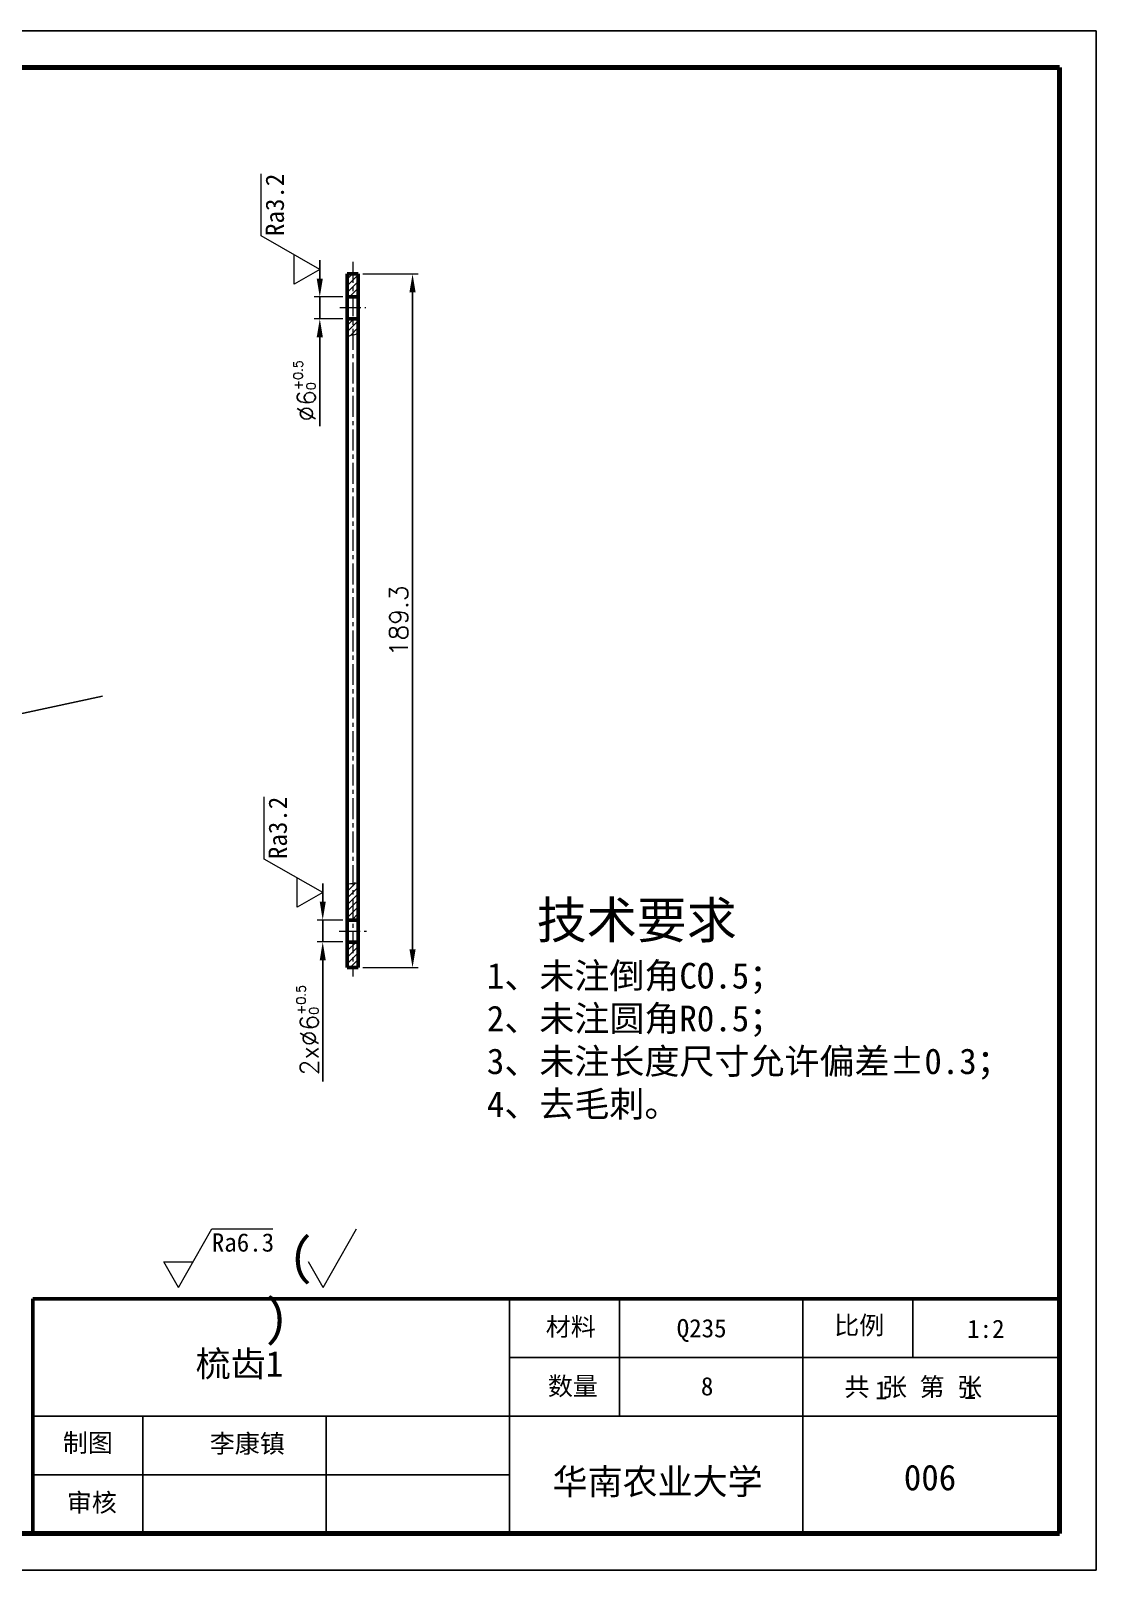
# Model space of a CAD drawing. Header units: millimetres. Extents: x 680 to 977, y 516 to 726.
# Drawn here: x 831.8 to 977, y 516.3 to 726.3 of the extents above; entities that cross this region are included whole.
import ezdxf

# ---------------------------------------------------------------- set-up
doc = ezdxf.new("R2010")
doc.units = ezdxf.units.MM
doc.header["$LTSCALE"] = 0.3
doc.linetypes.add('CENTER', pattern=[50.8, 31.75, -6.35, 6.35, -6.35])
for name, color, linetype, lineweight in [('剖面线', 190, 'Continuous', 18), ('尺寸线', 6, 'Continuous', 18), ('尺寸线 @ 1', 6, 'Continuous', 18), ('文字 @ 1', 6, 'Continuous', 18), ('粗实线', 7, 'Continuous', 50), ('粗实线 @ 1', 7, 'Continuous', 50), ('细实线', 6, 'Continuous', 18), ('细点画线', 1, 'CENTER', 18)]:
    doc.layers.add(name, color=color, linetype=linetype, lineweight=lineweight)
doc.styles.add('我的样式', font='romans.shx', dxfattribs={"height": 2.5, "bigfont": 'chineset.shx'})
doc.dimstyles.new('我的样式', dxfattribs={"dimtxt": 2.5, "dimasz": 2.5, "dimexe": 0.75, "dimexo": 0.625, "dimtad": 1, "dimdec": 1, "dimlfac": 2, "dimdsep": 46, "dimtxsty": '我的样式', "dimcen": 2.5, "dimclrd": 256, "dimclre": 256, "dimclrt": 256, "dimadec": 0, "dimazin": 0, "dimtp": 0.018, "dimtm": 0.018, "dimtfac": 1, "dimtdec": 1, "dimtmove": 0, "dimatfit": 3, "dimfxl": 1, "dimlwd": 25, "dimlwe": 18, "dimarcsym": 0})
pattern_1 = [(45, (-2.5265, 0), (-0.4490128, 0.4490128), [])]

# ---------------------------------------------------------------- blocks, each defined once
blk = doc.blocks.new('*D15')
at = {"layer": 'Defpoints', "color": 0, "transparency": 16777216}
for p in [(876.41, 693.17), (883.81, 693.17), (876.41, 598.54)]:
    blk.add_point(p, dxfattribs=at)
at = {"layer": '尺寸线', "linetype": 'Continuous', "lineweight": 18, "transparency": 16777216}
for p, q in [((877.03, 693.17), (884.56, 693.17)), ((877.03, 598.54), (884.56, 598.54))]:
    blk.add_line(p, q, dxfattribs=at)
at = {"layer": '尺寸线', "linetype": 'Continuous', "lineweight": 25, "transparency": 16777216}
blk.add_line((883.81, 601.04), (883.81, 690.67), dxfattribs=at)
at = {"layer": '尺寸线', "transparency": 16777216}
for points in [[(883.39, 690.67), (884.23, 690.67), (883.81, 693.17)], [(883.39, 601.04), (884.23, 601.04), (883.81, 598.54)]]:
    blk.add_solid(points, dxfattribs=at)
at = {"layer": '尺寸线', "transparency": 16777216, "insert": (881.93, 645.86), "char_height": 2.5, "attachment_point": 5, "rotation": 90, "style": '我的样式'}
blk.add_mtext('189.3', dxfattribs=at)
blk = doc.blocks.new('*D17')
at = {"layer": 'Defpoints', "color": 0, "transparency": 16777216}
for p in [(874.91, 690.04), (871.16, 687.04), (874.91, 687.04)]:
    blk.add_point(p, dxfattribs=at)
at = {"layer": '尺寸线', "linetype": 'Continuous', "lineweight": 25, "transparency": 16777216}
for p, q in [((871.16, 692.54), (871.16, 695.04)), ((871.16, 690.04), (871.16, 687.04)), ((871.16, 684.54), (871.16, 672.4))]:
    blk.add_line(p, q, dxfattribs=at)
at = {"layer": '尺寸线', "linetype": 'Continuous', "lineweight": 18, "transparency": 16777216}
for p, q in [((874.28, 690.04), (870.41, 690.04)), ((874.28, 687.04), (870.41, 687.04))]:
    blk.add_line(p, q, dxfattribs=at)
at = {"layer": '尺寸线', "transparency": 16777216}
for points in [[(870.74, 692.54), (871.58, 692.54), (871.16, 690.04)], [(870.74, 684.54), (871.58, 684.54), (871.16, 687.04)]]:
    blk.add_solid(points, dxfattribs=at)
at = {"layer": '尺寸线', "transparency": 16777216, "insert": (869.08, 677.22), "char_height": 2.5, "attachment_point": 5, "rotation": 90, "style": '我的样式'}
blk.add_mtext('{\\Fromans,chineset|c134;%%C6\\H0.5x;\\S+0.5^ 0;}', dxfattribs=at)
blk = doc.blocks.new('*D18')
at = {"layer": 'Defpoints', "color": 0, "transparency": 16777216}
for p in [(874.91, 605.04), (871.56, 602.04), (874.91, 602.04)]:
    blk.add_point(p, dxfattribs=at)
at = {"layer": '尺寸线', "linetype": 'Continuous', "lineweight": 25, "transparency": 16777216}
for p, q in [((871.56, 607.54), (871.56, 610.04)), ((871.56, 605.04), (871.56, 602.04)), ((871.56, 599.54), (871.56, 582.99))]:
    blk.add_line(p, q, dxfattribs=at)
at = {"layer": '尺寸线', "linetype": 'Continuous', "lineweight": 18, "transparency": 16777216}
for p, q in [((874.28, 605.04), (870.81, 605.04)), ((874.28, 602.04), (870.81, 602.04))]:
    blk.add_line(p, q, dxfattribs=at)
at = {"layer": '尺寸线', "transparency": 16777216}
for points in [[(871.15, 607.54), (871.98, 607.54), (871.56, 605.04)], [(871.15, 599.54), (871.98, 599.54), (871.56, 602.04)]]:
    blk.add_solid(points, dxfattribs=at)
at = {"layer": '尺寸线', "transparency": 16777216, "insert": (869.48, 590.02), "char_height": 2.5, "attachment_point": 5, "rotation": 90, "style": '我的样式'}
blk.add_mtext('{\\Fromans,chineset|c134;2x%%C6\\H0.5x;\\S+0.5^ 0;}', dxfattribs=at)
blk = doc.blocks.new('*D22')
at = {"layer": 'Defpoints', "color": 0, "transparency": 16777216}
for p in [(841.51, 635.57), (787.74, 623.99)]:
    blk.add_point(p, dxfattribs=at)
at = {"layer": '尺寸线', "linetype": 'Continuous', "lineweight": 25, "transparency": 16777216}
for p, q in [((841.51, 635.57), (787.74, 623.99)), ((773.02, 620.82), (785.3, 623.46))]:
    blk.add_line(p, q, dxfattribs=at)
at = {"layer": '尺寸线', "transparency": 16777216}
blk.add_solid([(785.21, 623.87), (785.38, 623.06), (787.74, 623.99)], dxfattribs=at)
at = {"layer": '尺寸线', "transparency": 16777216, "insert": (777.54, 623.71), "char_height": 2.5, "attachment_point": 5, "rotation": 12.1523, "style": '我的样式'}
blk.add_mtext('R110', dxfattribs=at)
blk = doc.blocks.new('Ra3.2')
at = {"layer": '尺寸线'}
for p, q in [((0, 0), (4.56, 8)), ((4.56, 8), (13.06, 8)), ((-2, 3.5), (2, 3.5)), ((0, 0), (-2, 3.5))]:
    blk.add_line(p, q, dxfattribs=at)
at = {"layer": '尺寸线 @ 1', "insert": (4.56, 7.39), "char_height": 2.5, "attachment_point": 1, "style": '我的样式'}
blk.add_mtext_dynamic_manual_height_columns('{\\f@SimSun|b0|i0|c134|p2;Ra3.2}', width=5.0807, gutter_width=12.5, heights=[0], dxfattribs=at)
blk = doc.blocks.new('其余6.3')
at = {"layer": '尺寸线'}
for p, q in [((-33.07, 5.23), (-28.51, 13.23)), ((-28.51, 13.23), (-20.17, 13.23)), ((-13.33, 5.23), (-8.76, 13.23)), ((-35.07, 8.73), (-31.07, 8.73)), ((-33.07, 5.23), (-35.07, 8.73)), ((-13.33, 5.23), (-15.33, 8.73))]:
    blk.add_line(p, q, dxfattribs=at)
at = {"layer": '尺寸线 @ 1', "attachment_point": 1, "style": '我的样式'}
for s, width, insert, char_height in [('{\\fSimSun|b0|i0|c134|p2;Ra6.3}', 5.0807, (-28.51, 12.62), 2.5), ('{\\fSimSun|b0|i0|c134|p2; \\fSTSong|b0|i0|c134|p2;(    )}', 20.1828, (-21.43, 11.96), 5)]:
    blk.add_mtext_dynamic_manual_height_columns(s, width=width, gutter_width=12.5, heights=[0], dxfattribs=dict(at, insert=insert, char_height=char_height))

msp = doc.modelspace()

# ---------------------------------------------------------------- hatches: boundary and pattern name
at = {"layer": '剖面线'}
h = msp.add_hatch(dxfattribs=at)
h.set_pattern_fill('ANSI31', color=256, scale=0.2)
h.set_pattern_definition(pattern_1)
h.paths.add_polyline_path([(875.658, 693.175), (874.908, 693.175), (874.908, 690.039), (875.658, 690.039)])
h.paths.add_polyline_path([(876.408, 693.175), (875.658, 693.175), (875.658, 690.039), (876.408, 690.039)])
edge = h.paths.add_edge_path()
edge.add_line((875.658, 687.039), (874.908, 687.039))
edge.add_line((874.908, 687.039), (874.908, 684.587))
edge.add_spline(control_points=[(874.908, 684.587), (875.074, 684.674), (875.317, 684.809), (875.576, 684.841), (875.658, 684.849)], knot_values=[5.1787887, 5.1787887, 5.1787887, 5.1787887, 5.7042072, 5.9486288, 5.9486288, 5.9486288, 5.9486288], degree=3, periodic=0)
edge.add_line((875.658, 684.849), (875.658, 687.039))
edge = h.paths.add_edge_path()
edge.add_line((876.408, 687.039), (875.658, 687.039))
edge.add_line((875.658, 687.039), (875.658, 684.849))
edge.add_spline(control_points=[(875.658, 684.849), (875.937, 684.879), (876.212, 684.894), (876.408, 685.262)], knot_values=[5.9486288, 5.9486288, 5.9486288, 5.9486288, 6.7820962, 6.7820962, 6.7820962, 6.7820962], degree=3, periodic=0)
edge.add_line((876.408, 685.262), (876.408, 687.039))
h = msp.add_hatch(dxfattribs=at)
h.set_pattern_fill('ANSI31', color=256, scale=0.2)
h.set_pattern_definition(pattern_1)
edge = h.paths.add_edge_path()
edge.add_spline(control_points=[(875.658, 610.065), (875.555, 610.042), (875.303, 609.979), (875.054, 609.986), (874.908, 610.006)], knot_values=[0.8753017, 0.8753017, 0.8753017, 0.8753017, 1.1877714, 1.6341471, 1.6341471, 1.6341471, 1.6341471], degree=3, periodic=0)
edge.add_line((874.908, 610.006), (874.908, 605.039))
edge.add_line((874.908, 605.039), (875.658, 605.039))
edge.add_line((875.658, 605.039), (875.658, 610.065))
edge = h.paths.add_edge_path()
edge.add_spline(control_points=[(876.408, 610.025), (876.377, 610.037), (876.347, 610.048), (876.316, 610.058)], knot_values=[2.3106953, 2.3106953, 2.3106953, 2.3106953, 2.4068503, 2.4068503, 2.4068503, 2.4068503], degree=3, periodic=0)
edge.add_spline(control_points=[(876.316, 610.058), (876.262, 610.075), (876.209, 610.089), (876.154, 610.099)], knot_values=[2.1422157, 2.1422157, 2.1422157, 2.1422157, 2.3106953, 2.3106953, 2.3106953, 2.3106953], degree=3, periodic=0)
edge.add_spline(control_points=[(876.154, 610.099), (876.139, 610.102), (876.123, 610.104), (876.108, 610.106)], knot_values=[2.0938774, 2.0938774, 2.0938774, 2.0938774, 2.1422157, 2.1422157, 2.1422157, 2.1422157], degree=3, periodic=0)
edge.add_spline(control_points=[(876.108, 610.106), (876.085, 610.109), (876.061, 610.112), (876.038, 610.113)], knot_values=[2.0217037, 2.0217037, 2.0217037, 2.0217037, 2.0938774, 2.0938774, 2.0938774, 2.0938774], degree=3, periodic=0)
edge.add_spline(control_points=[(876.038, 610.113), (876.03, 610.113), (876.014, 610.114), (875.998, 610.114), (875.991, 610.114)], knot_values=[1.9731826, 1.9731826, 1.9731826, 1.9731826, 1.9990559, 2.0217037, 2.0217037, 2.0217037, 2.0217037], degree=3, periodic=0)
edge.add_spline(control_points=[(875.991, 610.114), (875.96, 610.113), (875.929, 610.112), (875.898, 610.108)], knot_values=[1.8776886, 1.8776886, 1.8776886, 1.8776886, 1.9731826, 1.9731826, 1.9731826, 1.9731826], degree=3, periodic=0)
edge.add_spline(control_points=[(875.898, 610.108), (875.881, 610.107), (875.865, 610.105), (875.848, 610.102)], knot_values=[1.8273233, 1.8273233, 1.8273233, 1.8273233, 1.8776886, 1.8776886, 1.8776886, 1.8776886], degree=3, periodic=0)
edge.add_spline(control_points=[(875.848, 610.102), (875.817, 610.098), (875.787, 610.092), (875.756, 610.086)], knot_values=[1.7338041, 1.7338041, 1.7338041, 1.7338041, 1.8273233, 1.8273233, 1.8273233, 1.8273233], degree=3, periodic=0)
edge.add_spline(control_points=[(875.756, 610.086), (875.726, 610.08), (875.695, 610.074), (875.664, 610.067)], knot_values=[1.6410756, 1.6410756, 1.6410756, 1.6410756, 1.7338041, 1.7338041, 1.7338041, 1.7338041], degree=3, periodic=0)
edge.add_spline(control_points=[(875.664, 610.067), (875.662, 610.066), (875.66, 610.066), (875.658, 610.065)], knot_values=[1.6341471, 1.6341471, 1.6341471, 1.6341471, 1.6410756, 1.6410756, 1.6410756, 1.6410756], degree=3, periodic=0)
edge.add_line((875.658, 610.065), (875.658, 605.039))
edge.add_line((875.658, 605.039), (876.408, 605.039))
edge.add_line((876.408, 605.039), (876.408, 610.025))
h.paths.add_polyline_path([(875.658, 602.039), (874.908, 602.039), (874.908, 598.539), (875.658, 598.539)])
h.paths.add_polyline_path([(876.408, 602.039), (875.658, 602.039), (875.658, 598.539), (876.408, 598.539)])

# ---------------------------------------------------------------- linework, layer by layer
at = {"color": 3, "lineweight": -3}
for p, q in [((680.04, 726.342), (977.04, 726.342)), ((977.04, 516.342), (977.04, 726.342)), ((897.04, 553.342), (897.04, 521.342)), ((912.04, 553.342), (912.04, 537.342)), ((937.04, 553.342), (937.04, 521.342)), ((952.04, 553.342), (952.04, 545.342)), ((897.04, 545.342), (972.04, 545.342)), ((832.04, 537.342), (972.04, 537.342)), ((847.04, 537.342), (847.04, 521.342)), ((872.04, 537.342), (872.04, 521.342)), ((832.04, 529.342), (897.04, 529.342)), ((680.04, 516.342), (977.04, 516.342))]:
    msp.add_line(p, q, dxfattribs=at)
at = {"lineweight": 70}
for p, q in [((705.04, 721.342), (972.04, 721.342)), ((972.04, 521.342), (972.04, 721.342)), ((705.04, 521.342), (972.04, 521.342))]:
    msp.add_line(p, q, dxfattribs=at)
at = {"lineweight": 50}
for q in [(972.04, 553.342), (832.04, 521.342)]:
    msp.add_line((832.04, 553.342), q, dxfattribs=at)
at = {"layer": '粗实线'}
for p, q in [((876.408, 693.175), (874.908, 693.175)), ((874.908, 693.175), (874.908, 681.985)), ((876.408, 693.175), (876.408, 681.985)), ((874.908, 690.039), (876.408, 690.039)), ((874.908, 687.039), (876.408, 687.039)), ((874.908, 681.985), (874.908, 664.097)), ((876.408, 681.985), (876.408, 664.097)), ((874.908, 664.097), (874.908, 660.955)), ((876.408, 664.097), (876.408, 660.955)), ((874.908, 660.955), (874.908, 657.468)), ((876.408, 660.955), (876.408, 657.468)), ((874.908, 657.468), (874.908, 603.539)), ((876.408, 657.468), (876.408, 603.539)), ((874.908, 605.039), (876.408, 605.039)), ((874.908, 603.539), (874.908, 598.539)), ((876.408, 603.539), (876.408, 598.539)), ((874.908, 602.039), (876.408, 602.039)), ((876.408, 598.539), (874.908, 598.539))]:
    msp.add_line(p, q, dxfattribs=at)
at = {"layer": '细实线'}
for points, knots in [([(874.908, 684.587), (875.074, 684.674), (875.58, 684.956), (876.155, 684.786), (876.408, 685.262)], [5.1787887, 5.1787887, 5.1787887, 5.1787887, 5.7042072, 6.7820962, 6.7820962, 6.7820962, 6.7820962]), ([(874.908, 610.006), (875.054, 609.986), (875.422, 609.975), (875.931, 610.17), (876.277, 610.075), (876.408, 610.025)], [0.8753017, 0.8753017, 0.8753017, 0.8753017, 1.3216774, 1.9958304, 2.4068503, 2.4068503, 2.4068503, 2.4068503])]:
    msp.add_open_spline(points, degree=3, knots=knots, dxfattribs=at)
at = {"layer": '细点画线', "ltscale": 0.3}
for p, q in [((875.658, 694.822), (875.658, 597.331)), ((873.895, 688.573), (877.42, 688.573)), ((873.798, 603.539), (877.517, 603.539))]:
    msp.add_line(p, q, dxfattribs=at)

# ---------------------------------------------------------------- block references
at = {"layer": '尺寸线', "rotation": 90}
for p in [(871.161, 693.789), (871.564, 608.789)]:
    msp.add_blockref('Ra3.2', p, dxfattribs=at)
at = {"layer": '尺寸线'}
msp.add_blockref('其余6.3', (884.946, 549.684), dxfattribs=at)

# ---------------------------------------------------------------- texts
at = {"layer": '文字 @ 1', "insert": (893.946, 607.527), "char_height": 2.5, "attachment_point": 1, "style": '我的样式'}
msp.add_mtext_dynamic_manual_height_columns('{\\fSimSun|b0|i0|c134|p2;\\H2x;  技术要求\\Fromans,chineset|c134;\\H0.7x;\\P\\fSimSun|b0|i0|c134|p2;1、未注倒角CO.5；\\P2、未注圆角R0.5；\\P3、未注长度尺寸允许偏差±0.3；\\P4、去毛刺。}', width=71.52133, gutter_width=12.5, heights=[0], dxfattribs=at)
at = {"layer": '粗实线 @ 1', "color": 4, "lineweight": -3, "attachment_point": 1, "style": '我的样式'}
for s, width, insert, char_height in [('{\\fSimSun|b0|i0|c134|p2;材料}', 15, (901.978, 550.812), 2.5), ('{\\fSimSun|b0|i0|c134|p2;Q235}', 15, (919.834, 550.607), 2.5), ('{\\fSimSun|b0|i0|c134|p2;比例}', 15, (941.309, 551.002), 2.5), ('{\\fSimSun|b0|i0|c134|p2;1:2}', 15, (959.441, 550.523), 2.5), ('{\\fSimSun|b0|i0|c134|p2;梳齿1}', 21.26362, (854.239, 546.258), 3.5), ('{\\fSimSun|b0|i0|c134|p2;数量}', 15, (902.262, 542.713), 2.5), ('{\\fSimSun|b0|i0|c134|p2;8}', 15, (923.132, 542.69), 2.5), ('\\pi14.278;{\\fSimSun|b0|i0|c134|p2;共\\Fromans,chineset|c134; \\fSimSun|b0|i0|c134|p2;张\\Fromans,chineset|c134; \\fSimSun|b0|i0|c134|p2;第\\Fromans,chineset|c134; \\fSimSun|b0|i0|c134|p2;张}', 50, (928.426, 542.598), 2.5), ('{\\fSimSun|b0|i0|c134|p2;1}', 15, (946.869, 542.149), 2.5), ('{\\fSimSun|b0|i0|c134|p2;1}', 15, (958.958, 542.194), 2.5), ('{\\fSimSun|b0|i0|c134|p2;制图}', 15, (836.123, 534.976), 2.5), ('{\\fSimSun|b0|i0|c134|p2;李康镇}', 15, (856.162, 534.863), 2.5), ('{\\fSimSun|b0|i0|c134|p2;华南农业大学}', 29.80291, (902.902, 530.18), 3.5), ('{\\fSimSun|b0|i0|c134|p2;006}', 16.12369, (950.807, 530.741), 3.5), ('{\\fSimSun|b0|i0|c134|p2;审核}', 15, (836.659, 526.823), 2.5)]:
    msp.add_mtext_dynamic_manual_height_columns(s, width=width, gutter_width=12.5, heights=[0], dxfattribs=dict(at, insert=insert, char_height=char_height))

# ---------------------------------------------------------------- dimensions: what is measured, and where the dimension line sits
at = {"layer": '尺寸线'}
for base, p1, p2, text, picture, middle in [((871.161, 687.039), (874.908, 690.039), (874.908, 687.039), '{\\Fromans,chineset|c134;%%C<>\\H0.5x;\\S+0.5^ 0;}', '*D17', (869.078, 677.218)), ((871.564, 602.039), (874.908, 605.039), (874.908, 602.039), '{\\Fromans,chineset|c134;2x%%C<>\\H0.5x;\\S+0.5^ 0;}', '*D18', (869.48, 590.016))]:
    dim = msp.add_linear_dim(base=base, p1=p1, p2=p2, angle=90, text=text, dimstyle='我的样式', dxfattribs=at)
    dim.commit()
    dim.dimension.update_dxf_attribs({"geometry": picture, "text_midpoint": middle})
dim = msp.add_linear_dim(base=(883.81, 693.175), p1=(876.408, 598.539), p2=(876.408, 693.175), angle=90, dimstyle='我的样式', dxfattribs=at)
dim.commit()
dim.dimension.update_dxf_attribs({"geometry": '*D15', "text_midpoint": (881.935, 645.857)})
dim = msp.add_radius_dim(center=(841.507, 635.567), mpoint=(787.74, 623.989), dimstyle='我的样式', dxfattribs=at)
dim.commit()
dim.dimension.update_dxf_attribs({"geometry": '*D22', "text_midpoint": (777.54, 623.71)})

doc.saveas('drawing.dxf')
